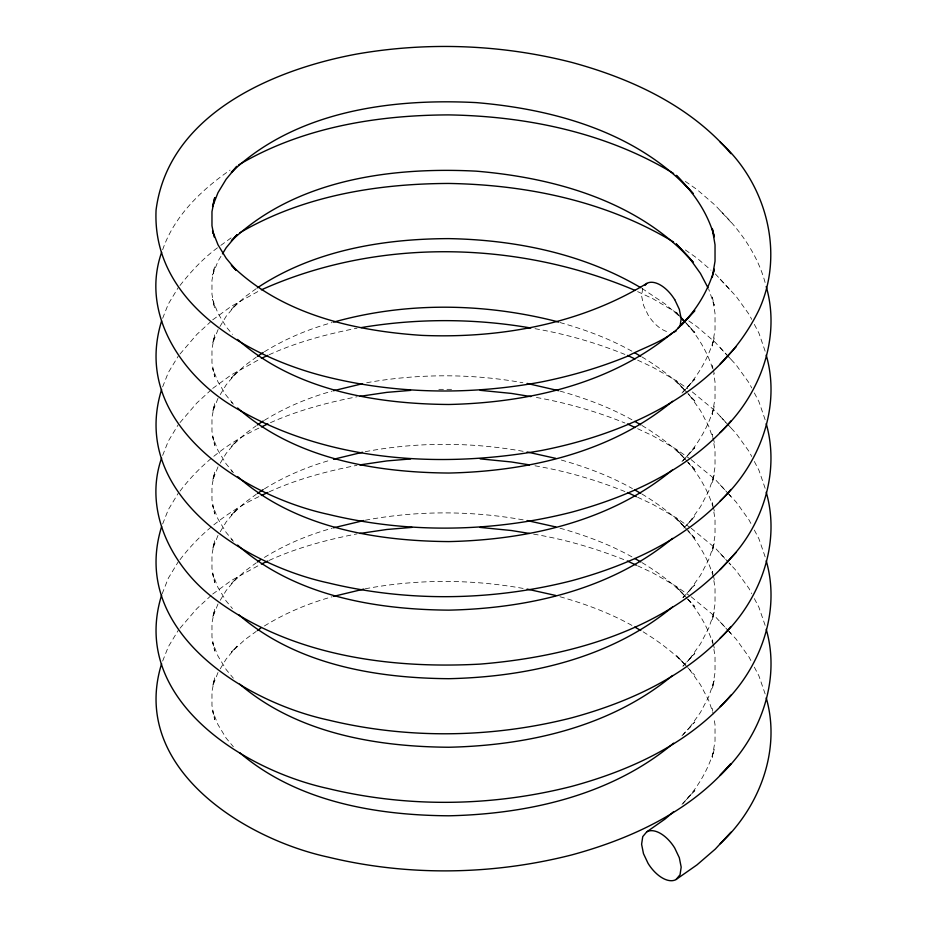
<?xml version="1.0" encoding="UTF-8"?>
<svg xmlns="http://www.w3.org/2000/svg" width="927" height="927" viewBox="0 0 927 927"><rect width="100%" height="100%" fill="white"/><g stroke="black" fill="none" stroke-linecap="round" stroke-linejoin="round"><path stroke-width="0.7" stroke-dasharray="4.63 3.48" d="M642.747 288.193L641.6 295.84L643.477 305.226L648.066 314.948A27.984 15.353 57.6 0 0 669.827 332.214M218.007 398.297L212.538 412.179L214.728 403.349L211.97 417.335L211.97 431.426L214.728 445.412L212.538 436.594L218.007 450.464L226.176 463.929L232.457 471.449M218.007 466.849L212.538 480.731L214.728 471.901L211.97 485.887L211.97 499.977L214.728 513.964L212.538 505.145L218.007 519.016L226.176 532.48L232.457 540.012M218.007 535.4L212.538 549.282L214.728 540.453L211.97 554.439L211.97 568.529L214.728 582.527L212.538 573.697L218.007 587.567L226.176 601.032L232.457 608.564M218.007 603.952L212.538 617.834L214.728 609.004L211.97 623.002L211.97 637.081L214.728 651.078L212.538 642.249L218.007 656.119L226.176 669.584L233.349 678.193M218.007 672.504L212.538 686.386L214.728 677.556L211.97 691.554L211.97 705.632L214.728 719.63L212.538 710.8L218.007 724.682L226.176 738.147L233.349 746.745M162.654 249.757C174.241 215.968 201.333 189.977 230.07 170.105M162.654 318.309L168.332 303.986L178.262 287.567M162.654 386.86L168.332 372.538L178.262 356.119M162.654 455.412L168.332 441.09L178.262 424.67M162.654 523.964L168.332 509.641L178.262 493.222M162.144 593.813L168.332 578.193L178.262 561.785M162.654 661.067L168.332 646.745L178.262 630.337M220.985 256.292L218.007 261.194L212.538 275.064L214.728 266.246L211.97 280.232L211.97 294.322L214.728 308.309L212.538 299.479L218.007 313.361L226.176 326.825L232.457 334.346M220.244 394.624L226.176 384.832L236.941 371.936L231.356 377.984L244.867 365.481L256.234 357.196M220.244 463.176L226.176 453.384L236.941 440.487L231.356 446.536L244.867 434.033L256.234 425.748M220.244 531.727L226.176 521.936L236.941 509.039L231.356 515.088L244.867 502.585L256.234 494.3M220.244 600.279L226.176 590.487L236.941 577.591L231.356 583.639L244.867 571.148L256.234 562.851M220.244 668.842L226.176 659.039L236.941 646.142L231.356 652.191L244.867 639.7L256.234 631.403M689.595 521.913L700.453 506.756L708.726 491.02L714.3 474.879L712.272 483.118L715.03 466.849L715.03 450.476L713.651 442.33M689.595 590.464L700.453 575.308L708.726 559.584L714.3 543.431L712.272 551.669L715.03 535.4L715.03 519.027L713.651 510.881M689.595 659.016L700.453 643.859L708.726 628.135L714.3 611.982L712.272 620.221L715.03 603.952L715.03 587.579L713.651 579.445M689.595 727.568L700.453 712.411L708.726 696.687L714.3 680.534L712.272 688.773L715.03 672.504L715.03 656.131L713.883 649.352M180.012 285.47C191.507 270.823 204.404 257.022 219.653 246.234M180.012 354.021L196.941 334.346L211.657 320.812M180.012 422.573L196.941 402.897L211.657 389.363M180.012 491.136C200.811 463.616 228.876 442.052 260.07 427.556M180.012 559.688C200.811 532.168 228.876 510.603 260.07 496.107M180.012 628.239L196.941 608.564L211.657 595.018M681.971 393.048C697.104 377.66 708.425 358.564 714.3 337.776L712.272 346.014L715.03 329.734L715.03 313.361L712.272 297.092L714.3 305.331L708.726 289.189M683.083 460.406L694.798 447.753L683.06 460.383M681.971 461.6C697.104 446.211 708.425 427.115 714.3 406.327L712.272 414.566L715.03 398.297L715.03 381.924L713.651 373.778M683.871 528.089L694.798 516.304L684.033 527.88M682.921 597.672L694.798 584.867L683.06 597.486M682.921 666.223L694.798 653.419L683.06 666.038M681.971 735.806L694.798 721.971L683.06 734.59M681.971 804.358C697.104 788.981 708.425 769.873 714.3 749.086L712.272 757.336L715.03 741.055L715.03 724.682L713.883 717.904M256.234 288.645L244.867 296.93L231.356 309.433L236.941 303.384L226.176 316.281L218.007 329.745L212.538 343.616L214.728 334.798L211.97 348.784L211.97 362.874L214.728 376.86L212.538 368.042L218.007 381.912L226.176 395.377L232.457 402.897M220.811 245.388L231.217 237.81M212.712 319.838L231.217 306.362L258.772 291.055M212.712 388.39L231.217 374.914L260.07 359.004M212.712 594.056L231.217 580.58L260.07 564.659M264.415 351.762C285.389 338.784 308.39 329.166 332.133 322.561M264.415 420.313C285.389 407.335 308.39 397.718 332.133 391.113M264.415 488.877C284.983 476.142 307.497 466.64 330.742 460.07M264.415 557.428C285.389 544.439 308.39 534.821 332.133 528.228M264.415 625.98C285.389 612.99 308.39 603.384 332.133 596.779M269.154 354.751C297.069 341.993 326.953 334.091 356.999 328.216M270.452 422.689C298.019 410.337 327.405 402.527 356.999 396.779M269.154 491.855C297.069 479.097 326.953 471.194 356.999 465.331M269.154 560.406C297.069 547.648 326.953 539.746 356.999 533.882M366.663 382.828L369.421 382.237C420.093 373.569 472.283 373.593 522.886 382.747M365.284 451.669C417.66 441.82 471.878 442.028 524.288 451.53M365.284 520.221C418.135 510.267 472.828 510.615 525.702 520.314M365.284 588.772C417.66 578.923 471.878 579.132 524.288 588.633M438.83 389.328L454.462 389.328M534.995 328.691C565.771 334.021 595.957 342.723 624.914 354.438M536.397 397.463C566.675 402.874 596.397 411.426 624.914 423.002M534.995 465.794C565.771 471.125 595.957 479.827 624.914 491.553M533.604 534.126C565.794 539.491 597.266 548.83 627.498 561.078M559.978 322.538C585.041 329.572 609.676 338.703 632.411 351.472M559.978 391.09C585.041 398.135 609.676 407.254 632.411 420.024M561.356 460.059C585.957 466.988 610.093 476.061 632.411 488.575M559.978 528.193C585.041 535.238 609.676 544.369 632.411 557.127M559.978 596.745C585.041 603.79 609.676 612.921 632.411 625.679M637.625 291.599L652.817 298.703L679.537 314.438M637.625 360.151L652.817 367.254L676.05 380.545L687.672 388.68M637.625 428.703L652.817 435.806L676.05 449.097L689.989 458.865M637.625 497.254L652.817 504.358L676.05 517.66L689.989 527.417M637.625 565.806L652.817 572.909L676.05 586.212L689.989 595.968M641.959 288.39L665.03 303.905L681.102 317.729M641.959 356.941C658.379 366.802 674.01 378.425 686.977 392.596L676.246 380.985L684.821 390.255M641.959 425.493C658.379 435.354 674.01 446.988 686.977 461.148L676.246 449.537L686.733 460.87M641.959 494.045C658.379 503.906 674.01 515.539 686.977 529.699L676.246 518.089L686.733 529.421M641.959 562.596C658.379 572.457 674.01 584.091 686.977 598.251L676.246 586.64L686.733 597.973M643.153 631.832C659.062 641.646 674.346 652.932 686.977 666.803M685.343 181.391L696.965 189.525L715.32 205.354L730.928 222.213M685.343 249.954L696.965 258.077L710.997 270.186M688.831 320.939L696.965 326.628L715.32 342.457L727.996 356.165M692.318 391.936L715.32 411.02L727.996 424.717M691.16 459.676L715.32 479.572L727.996 493.268M691.16 528.228L715.32 548.124L727.996 561.82L720.175 553.419M691.16 596.779L715.32 616.675L727.996 630.372L720.175 621.971M231.356 402.225L233.43 404.149M231.356 470.777L233.43 472.7M231.356 539.329L233.43 541.252M720.175 210.649C740.557 230.614 757.498 254.74 765.099 282.503M720.175 279.201L736.131 296.362L749.097 314.404L751.716 319.398M720.175 347.752L736.131 364.914L749.097 382.955L751.716 387.95M720.175 416.316L736.131 433.477L749.097 451.507L751.716 456.501M720.175 484.867L727.996 493.268M728.622 493.952L736.131 502.028L749.097 520.059L751.716 525.053M728.622 631.055L736.131 639.132L749.097 657.162L751.716 662.156M687.95 599.306L694.798 606.664L687.961 599.282M687.683 667.556L694.798 675.215M679.178 315.597L676.246 312.434L679.109 315.516M686.988 666.791L676.246 655.192L686.733 666.525M715.32 273.905L730.928 290.765M728.97 357.208L730.928 359.317M685.783 322.735C698.367 336.582 708.124 353.187 713.373 371.194M728.97 425.771L730.928 427.868M728.97 494.323L730.928 496.432M687.683 461.901C699.213 475.447 708.448 491.136 713.373 508.297M730.928 564.983L728.97 562.874L736.131 570.58L749.097 588.61L751.716 593.604M687.683 530.453C699.213 543.998 708.448 559.688 713.373 576.849M728.97 631.426L730.928 633.535M687.683 599.004C699.213 612.55 708.448 628.239 713.373 645.412M689.595 395.412L700.453 410.557L708.726 426.293L713.373 439.746M689.595 669.618L700.453 684.763L708.726 700.499L713.373 713.964M754.346 324.38L758.923 333.117L765.54 352.341M754.346 392.944L758.923 401.669L765.54 420.893M754.346 461.495L758.923 470.232L765.54 489.444M754.346 530.047L758.923 538.784L765.54 557.996M754.346 598.599L758.923 607.336L765.54 626.548M754.346 667.15L758.923 675.887L765.54 695.099M712.944 368.39L712.272 365.644L712.736 368.355M713.292 369.769L714.3 373.882M714.3 442.446L712.272 434.195L712.736 436.907M712.944 505.493L712.272 502.747L712.736 505.458M713.292 506.872L714.3 510.997M712.944 574.045L712.272 571.299L712.736 574.01M713.292 575.424L714.3 579.549M712.944 642.608L712.272 639.85L712.736 642.562M713.292 643.975L714.3 648.1M712.272 708.402L712.736 711.125M694.798 379.201L683.083 391.854L694.798 379.201M694.798 790.522L683.083 803.164L694.798 790.522M694.798 332.457L685.992 322.99L694.798 332.457M694.798 401.009L687.95 393.639L694.798 401.009M694.798 469.56L687.95 462.191L694.798 469.56M694.798 538.112L687.95 530.754L694.798 538.112"/><path stroke-width="1.39" d="M712.272 277.463L715.03 261.182L715.03 244.809L712.272 228.54L714.3 236.779C707.869 213.083 693.628 192.376 676.246 175.33L692.84 193.245M712.944 274.716L714.3 269.212C708.321 290.487 696.559 309.885 681.009 325.528M161.622 252.353C140.394 312.77 180.765 374.265 231.217 405.296C323.314 461.437 437.764 469.062 541.971 450.395C627.509 433.5 718.912 392.191 758.923 309.989C785.088 252.944 766.119 183.245 720.175 142.098M161.622 320.904C129.548 424.01 242.492 495.771 328.309 514.369C408.019 533.697 492.376 532.376 571.762 512.144C631.194 495.991 690.406 468.726 730.928 420.893M161.622 389.456C129.548 492.561 242.492 564.323 328.309 582.921C408.019 602.249 492.376 600.928 571.762 580.708C631.194 564.543 690.406 537.278 730.928 489.444M212.851 205.249L214.728 197.694L211.97 211.68L211.97 225.771L214.172 236.964M161.622 458.008C143.291 510.082 171.286 565.482 212.712 597.475C288.065 655.111 387.683 669.143 480.128 664.103C571.322 656.652 668.726 629.201 730.928 557.996C763.686 522.816 779.607 470.545 766.212 423.639M161.622 526.571C129.548 629.665 242.492 701.426 328.309 720.036C408.019 739.352 492.376 738.031 571.762 717.811C631.194 701.646 690.406 674.381 730.928 626.548M161.622 595.122C129.548 698.216 242.492 769.989 328.309 788.587C408.019 807.904 492.376 806.583 571.762 786.363C631.194 770.198 690.406 742.933 730.928 695.099M161.622 663.674C129.548 766.768 242.492 838.541 328.309 857.139C408.019 876.455 492.376 875.134 571.762 854.914C631.194 838.75 690.406 811.484 730.928 763.651L720.175 775.215C759.259 739.028 781.357 681.739 766.212 629.294M212.538 206.512L218.007 192.642L226.176 179.178L236.941 166.281L231.356 172.329C295.643 111.089 390.927 98.192 476.177 102.607C554.891 109.189 638.691 132.816 693.06 193.476M222.468 253.847L226.176 247.729L236.941 234.832L231.356 240.881C295.643 179.641 390.927 166.744 476.177 171.159C554.891 177.741 638.691 201.368 693.06 262.04M645.146 285.331L646.745 283.43A27.984 15.353 57.6 0 1 674.682 299.618M730.928 153.662C690.406 105.829 631.194 78.563 571.762 62.399C501.82 44.496 428.135 41.622 356.999 54.009C273.21 69.421 168.39 114.148 156.072 210C151.657 303.592 249.456 358.193 328.309 377.266C398.112 394.288 471.461 395.087 541.971 381.843C571.194 375.922 599.896 367.579 627.498 356.235C645.007 346.825 666.2 341.055 680.047 326.339L681.183 318.691L679.317 309.305L674.717 299.583M673.605 811.693L665.03 819.062L646.745 831.855L642.747 836.617L641.6 844.265L643.477 853.651L648.066 863.373A27.984 15.353 57.6 0 0 676.05 879.526L696.965 864.891L715.32 849.062L730.928 832.203M676.05 879.526L680.047 874.764L681.183 867.116L679.317 857.73L674.717 848.008A27.984 15.353 57.6 0 0 646.71 831.878M681.125 325.4L694.798 310.649L677.892 328.146M720.175 363.894L736.131 346.744M720.175 432.457C759.259 396.269 781.357 338.981 766.212 286.536M720.175 501.009C759.259 464.821 781.357 407.532 766.212 355.087M720.175 569.56L736.131 552.399M720.175 638.112C759.259 601.924 781.357 544.636 766.212 492.191M720.175 706.664C759.259 670.476 781.357 613.187 766.212 560.742M720.175 843.767C759.259 807.579 781.357 750.291 766.212 697.857M672.527 332.747C610.638 384.137 527.811 402.724 448.946 404.485C374.89 403.952 294.716 390.047 237.59 339.444M672.527 401.298C610.638 452.689 527.811 471.275 448.946 473.037C374.89 472.503 294.716 458.598 237.59 407.996M672.527 469.85C610.638 521.241 527.811 539.827 448.946 541.588C374.89 541.055 294.716 527.15 237.59 476.548M672.527 538.402C610.638 589.804 527.811 608.379 448.946 610.14C374.89 609.607 294.716 595.702 237.59 545.099M672.527 606.965C610.638 658.355 527.811 676.93 448.946 678.691C375.308 678.193 295.794 664.392 238.633 614.613M672.527 675.516C610.638 726.907 527.811 745.482 448.946 747.243C375.725 746.768 296.872 733.072 239.664 684.126M673.605 743.141C611.658 795.25 528.251 814.022 448.946 815.795C375.725 815.331 296.872 801.635 239.664 752.678M257.382 287.81C313.488 250.568 382.631 238.772 448.946 238.621C515.377 239.861 583.095 253.627 640.766 287.706M257.382 356.374L263.21 352.469M257.382 424.925L263.21 421.02M257.382 493.477L263.21 489.572M257.382 562.029L260.788 559.537M257.382 630.58L260.788 628.089M238.656 164.925C301.646 127.567 376.374 115.11 448.761 114.902C526.756 116.188 606.328 132.654 673.605 173.488M239.896 232.758C302.631 195.956 376.849 183.662 448.761 183.453C526.756 184.74 606.328 201.205 673.605 242.04M646.745 283.43C579.827 324.357 499.479 338.633 421.878 335.377C353.975 330.904 281.414 314.253 231.356 265.122L236.014 270.163M261.368 289.838C378.228 237.335 517.903 240.58 635.088 290.418M261.368 358.39L267.857 355.354M261.368 426.941L267.857 423.906M261.368 495.505L267.857 492.457M261.368 564.056L267.857 561.02M333.511 322.167C405.725 301.796 483.315 302.92 555.829 321.287L558.599 322.121M333.511 390.719L362.527 383.708M333.511 459.271L362.527 452.26M333.511 527.822L363.905 520.522M333.511 596.374L363.905 589.074M361.263 327.59C417.266 318.204 474.879 318.309 530.823 328.007M359.85 396.35L386.86 392.364L410.58 390.383M359.85 464.902L386.86 460.928L410.58 458.946M359.85 533.465L386.86 529.479L411.982 527.382M480.128 390.313L511.31 393.407L530.823 396.571M480.128 458.865L511.31 461.959L529.421 464.89M480.128 527.417L511.31 530.511L529.421 533.442M527.104 383.442L558.599 390.673M527.104 451.994L555.829 458.39M527.104 520.545L555.829 526.942M527.104 589.097L555.829 595.493M627.498 355.423L635.088 358.969M627.498 423.975L635.088 427.521M627.498 492.527L636.362 496.663M627.498 561.078L636.362 565.215M634.798 352.839L640.766 356.258M634.798 421.391L640.766 424.809M634.798 489.943L640.766 493.361M634.798 558.494L640.766 561.913M634.798 627.046L640.766 630.464M685.018 321.936L682.087 318.784L685.03 321.912M692.84 261.796L676.246 243.882L689.595 258.297L700.453 273.453L708.089 287.973M680.059 316.547L684.821 321.704M236.049 270.093L226.176 258.274L218.007 244.809L212.538 230.927L213.164 233.453M676.05 331.113A27.984 15.353 57.6 0 1 673.79 332.005"/></g></svg>
